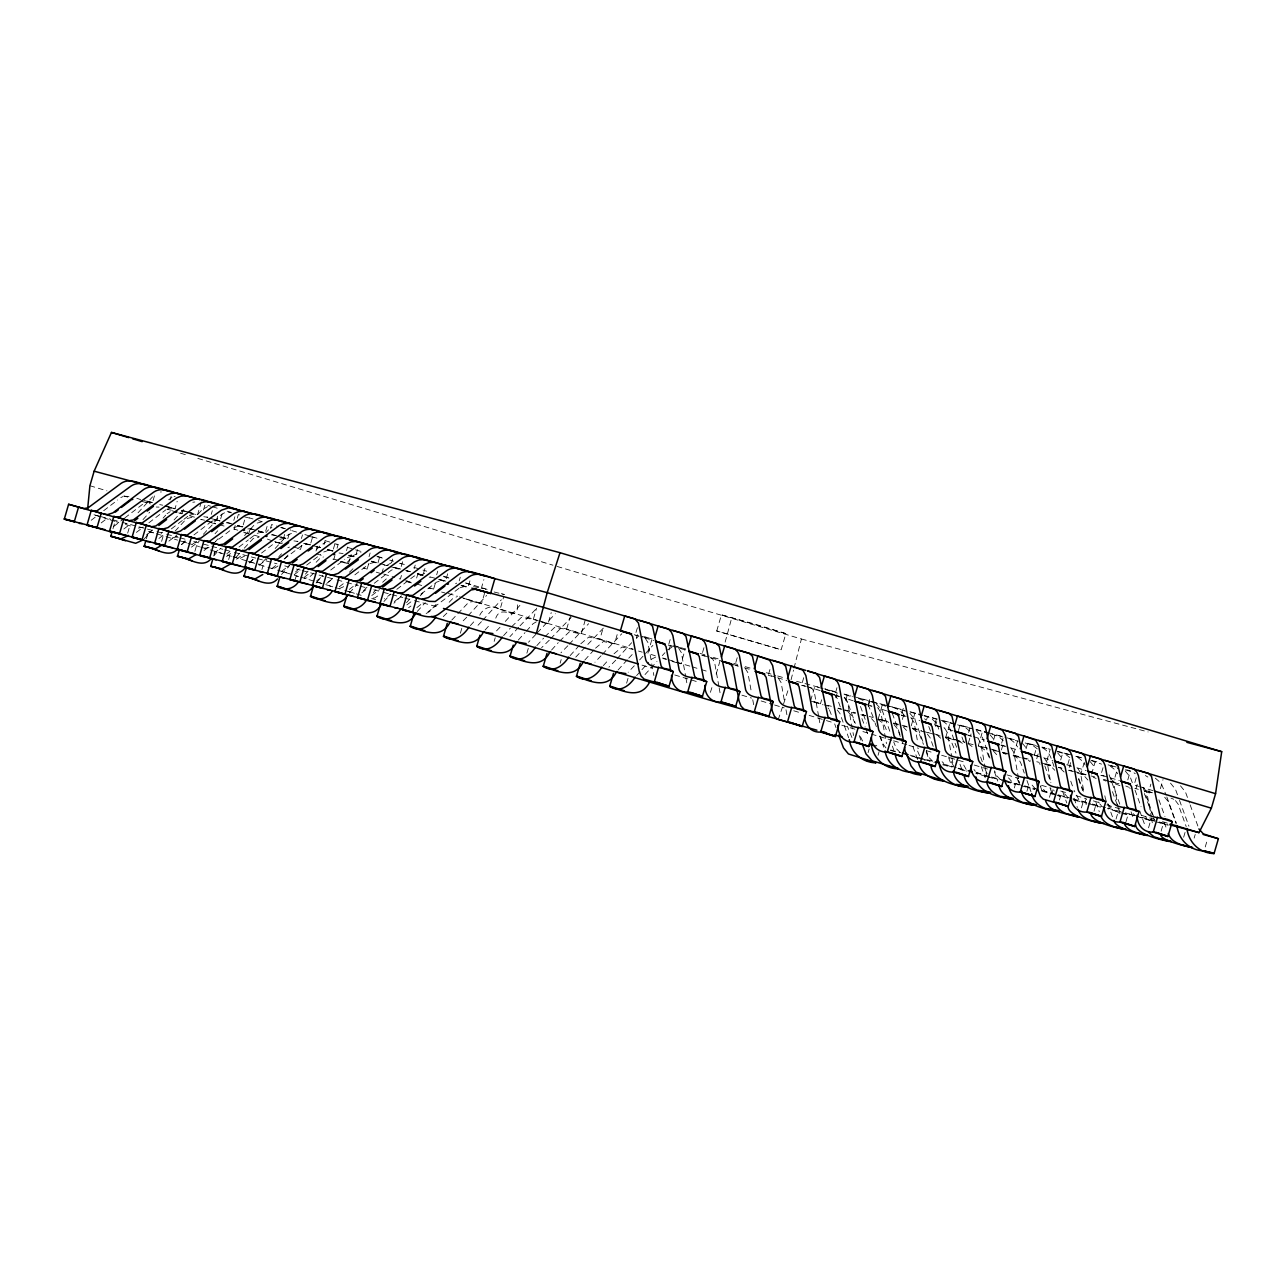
<?xml version="1.0" encoding="UTF-8"?>
<svg xmlns="http://www.w3.org/2000/svg" width="1286" height="1286" viewBox="0 0 1286 1286"><rect width="100%" height="100%" fill="white"/><g stroke="black" fill="none" stroke-linecap="round" stroke-linejoin="round"><path stroke-width="0.75" stroke-dasharray="5 3.75" d="M1152.24 792.803L1148.736 791.758L1150.857 784.139M210.486 522.486L215.469 523.82L217.639 516.233M451.804 620.029L468.876 602.105L473.2 601.607L481.511 603.825L485.786 588.956M495.769 618.18C501.186 602.362 518.628 624.257 517.454 604.42M541.358 622.054L548.013 623.839L551.228 612.602M559.603 641.151L569.409 631.764L581.272 633.837L585.548 618.968M595.531 648.176L603.407 641.521L614.515 643.836L617.746 632.599M1034.33 755.316L1036.484 747.713M165.026 506.202L174.992 508.87L177.179 501.283M210.116 518.29L220.083 520.959L215.18 519.303M237.637 525.669L242.62 527.003L237.717 525.347M258.518 531.279L265.157 533.047L267.343 525.46M821.609 699.777L820.484 703.747L810.518 701.063M791.051 679.828L793.526 670.119M794.009 668.173L801.419 638.997L554.877 565.776M725.143 642.1L731.461 618.871M112.975 528.723L115.081 521.457L118.408 522.341M127.668 533.143L129.79 525.878M153.05 500.688L154.625 495.239M146.395 538.77L148.501 531.504L153.484 532.838M170.073 499.949L171.134 496.316M161.618 541.374L163.209 535.924M182.274 513.484L183.319 509.851M201.291 501.878L197.61 514.593L190.971 512.809M203.493 509.995L205.085 504.546L210.582 506.202M194.877 551.372L196.453 545.923L199.78 546.823M211.258 514.336L212.319 510.703M220.678 518.821L222.253 513.371M213.958 555.134L215.003 551.501L221.658 553.285M233.811 520.38L234.856 516.747M235.177 525.444L234.02 529.398L237.701 530.507M237.283 518.178L238.344 514.545L242.009 515.654M228.651 559.555L229.712 555.922M243.215 524.865L244.806 519.415M248.777 533.497L250.368 528.048M267.375 539.075L272.793 541.068M270.542 528.176L271.587 524.543L278.917 526.762M261.91 569.553L262.971 565.92L266.298 566.821M284.672 534.413L282.036 543.496L276.538 541.84M287.775 538.77L290.411 529.687M301.422 538.512L302.483 534.88M301.68 545.457L300.522 549.411L297.211 548.511M295.169 579.568L296.23 575.935L299.542 576.819M310.842 542.997L312.434 537.548M317.401 546.228L315.295 553.494L324.602 556.291M323.976 544.557L325.02 540.924M333.379 549.042L334.971 543.592M334.939 555.456L333.781 559.41L330.454 558.51M337.045 548.19L338.105 544.557L334.376 543.431M346.513 550.601L347.574 546.968M348.538 563.493L351.174 554.411M357.508 549.636L355.402 556.902L348.779 555.118M369.05 556.645L370.111 553.012M368.712 563.638L367.04 569.409L363.713 568.508M377.939 562.946L380.061 555.681M381.797 573.492L383.903 566.226M391.603 562.689L392.648 559.056M402.598 561.725L400.493 568.991L395.509 567.656M401.441 575.453L400.38 579.086L396.683 577.977M414.14 568.734L415.201 565.101M416.632 578.041L418.223 572.591M423.56 573.218L425.136 567.769M436.677 574.778L437.738 571.145M435.231 583.635L433.543 589.406L428.56 588.072M447.673 573.813L445.567 581.079L438.944 579.295M459.231 580.822L460.275 577.189M461.369 585.66L468.024 587.445L470.226 579.857M463.474 598.52L466.898 599.083M460.388 633.194L461.963 627.745M481.237 588.683L483.874 579.6M479.726 615.238C483.713 607.281 492.313 604.436 500.061 609.403L503.839 596.366M494.162 641.376L495.223 637.743M511.635 626.716L521.441 617.328L533.304 619.402L536.567 608.182M526.89 653.192L528.482 647.742M544.894 636.731L554.7 627.327L566.563 629.417L570.888 614.547M560.149 663.19L561.194 659.557M580.822 643.756L588.715 637.1L599.823 639.415L603.086 628.195M637.438 627.697L635.107 635.252L638.435 636.152M636.329 638.194L637.39 634.561M626.62 683.188L628.195 677.738M644.72 636.763L652.05 638.965L647.839 653.497L655.249 655.731M670.167 639.512L668.575 644.961L687.174 650.555M669.058 650.009L670.649 644.559L685.309 648.964L680.985 663.817L671.806 661.052M703.94 647.71L701.835 654.976L709.277 657.21M716.736 630.96L721.43 614.821L755.959 624.401L785.859 633.596L781.165 649.751L716.736 630.96L781.165 649.751M716.173 674.057L720.401 659.525L711.158 656.744M737.2 657.709L735.029 665.312L738.357 666.196M769.928 669.524L768.337 674.973L775.779 677.208M787.884 690.743L783.11 705.258M803.702 677.706L801.596 684.972L806.177 686.435M810.614 700.741L814.842 686.21L829.792 690.904M836.961 687.705L834.791 695.308L839.79 696.642M835.787 697.703L837.379 692.254L824.776 688.878L839.758 693.572M845.738 700.372L847.313 694.922L851.059 696.096M853.341 700.886L844.146 697.768M869.69 699.52L868.05 705.307L871.378 706.191M868.275 706.416L869.866 700.966L886.086 706.368M868.082 752.631L869.143 748.999M878.242 718.874L882.469 704.342C890.475 706.962 901.02 707.879 904.862 716.72M886.601 710.885L877.406 707.766M878.049 755.3L879.11 751.667M901.888 713.151L903.479 707.702M902.37 719.469L904.476 712.203M911.244 725.77L914.941 713.055L922.432 715.402M926.499 720.064L927.544 716.431L936.883 719.356M934.617 724.966L936.722 717.701M935.372 726.365L936.964 720.916M954.501 739.964L945.74 737.328L950.097 722.475L942.895 720.546M953.103 730.882L943.908 727.763M958.44 730.593L960.031 725.143L972.634 728.519M969.982 727.699L967.811 735.303L971.139 736.203M968.406 743.051L971.043 733.968M993.596 740.013L995.171 734.563L1006.375 738.084M1001.649 743.163L1003.241 737.714M1001.424 749.947L1003.53 742.681M1020.377 757.567L1013.368 755.461L1017.708 740.607L1008.722 738.196M1014.332 787.916L1015.393 784.283L1008.385 782.177M1026.067 748.725L1027.659 743.276L1038.461 746.169M1026.919 791.292L1027.964 787.659L1034.619 789.443M1038.14 753.918L1035.921 761.505L1039.233 762.389M1040.904 762.839L1045.888 764.173L1050.196 749.32L1041.917 747.102M1049.456 797.336L1050.517 793.703L1055.501 795.037M1060.693 759.962L1062.799 752.696L1068.393 754.448M1069.213 759.528L1067.573 765.315L1070.9 766.199M1059.423 800.005L1060.484 796.372L1045.389 791.517L1041.001 786.566M1070.627 762.63L1068.521 769.896L1072.122 770.861M1084.291 762.373L1080.996 773.593L1086.252 775.169M1081.446 807.865L1083.021 802.416L1074.26 799.796M1091.589 774.124L1095.286 761.408L1099.032 762.582M1103.002 767.71L1100.88 774.976L1119.431 780.554M1094.016 811.241L1095.592 805.792L1100.575 807.126M1110.188 781.422L1113.515 782.306L1117.823 767.453M1116.023 819.102L1118.145 811.836L1107.632 808.685M1127.79 779.911L1130.426 770.828L1126.825 769.864M1136.245 777.708L1134.139 784.974L1138.689 786.421M1125.989 821.77L1128.111 814.504C1115.943 813.733 1105.397 806.644 1104.594 793.607M1136.052 788.35L1137.21 784.396M1148.543 827.814L1150.648 820.548L1140.135 817.398M1160.39 788.656L1163.026 779.573M1161.113 831.19L1163.219 823.924L1168.202 825.258M1183.65 837.234L1185.772 829.968M1194.147 838.086L1195.208 834.453M1205.255 846.944L1207.361 839.678M710.402 692.334L712.139 686.853M778.143 719.79L782.483 707.075M1103.661 779.316L1108.532 780.972M144.032 500.575L152.52 502.505L144.145 500.254M143.003 519.624L149.69 512.23M144.305 538.866L152.343 529.977M163.065 518.129L165.733 515.156M175.073 531.166L186.583 518.66L192.45 517.181M181.744 544.476L187.097 538.545M215.035 533.754L217.704 530.796M213.669 555.954L220.356 548.543M236.222 557.095L242.925 549.685M244.26 548.206L253.085 538.673L258.968 537.178M249.597 562.995L254.949 557.063M278.853 556.725L281.538 553.752M281.505 574.472L289.543 565.583M305.409 574.135L308.093 571.161M316.131 562.271L319.603 558.671L323.413 556.951M316.099 582.992L322.802 575.581M349.39 572.27L353.634 568.123M349.358 592.991L357.395 584.101M373.261 592.653L375.946 589.679M382.633 582.269L387.665 577.671M383.951 601.51L390.655 594.1L384.369 598.874M406.521 602.652L410.539 598.199M417.211 611.509L425.248 602.62M449.152 602.282L452.608 598.665L456.434 596.961M470.355 625.607L474.373 621.17M485.047 630.044L490.416 624.112M503.598 635.622L510.301 628.211M518.306 640.042L525.01 632.632M526.344 631.153L533.047 623.742L536.905 621.508M536.857 645.62L543.56 638.21M551.565 650.041L558.253 642.63M570.116 655.619L579.488 645.234M584.808 660.039L594.196 649.671M603.327 665.601L608.68 659.67M614.049 653.754L621.926 647.083L633.034 649.398M618.036 670.022L627.407 659.654M628.741 658.175L633.548 653.079M636.586 675.6L640.605 671.163M641.939 669.684L648.642 662.274M138.02 512.809L152.6 496.782M174.092 519.946L183.368 509.754M198.076 514.175L202.047 509.803L207.512 506.668M203.365 534.317L207.335 529.945M208.67 528.482C215.164 523.45 220.935 508.822 231.512 512.841M215.405 541.647L218.057 538.738M244.581 535.571L253.856 525.379M265.913 532.709L268.565 529.8M265.897 558.687L262.457 562.239L258.631 563.959M275.172 548.495L287.116 535.378L294.623 531.986M284.576 558.735L288.546 554.362M299.14 568.685L294.14 573.235M316.388 549.749L320.375 545.377L325.824 542.242M313.848 573.106L308.849 577.655L304.541 578.153M332.399 578.684L326.628 583.587M346.995 562.657L353.618 555.375L361.125 551.999M366.976 587.236L361.43 592.798M401.553 595.772L393.902 603.23M420.249 595.82L422.901 592.91M436.147 604.324L429.508 611.606L425.65 613.824M446.869 613.117L442.641 617.216M466.738 617.232L461.192 622.794M468.072 615.769L486.638 595.386M481.446 621.652L476.688 626.668M482.78 620.206L501.347 599.806M499.997 627.23L495.239 632.246M505.302 621.411L519.898 605.385M518.676 627.279L509.931 636.666M520.01 625.832L536.809 608.133M535.908 634.32L528.482 642.244M537.226 632.857L555.359 613.711M549.283 640.203L541.631 647.662M550.601 638.74L571.161 617.505M567.833 645.781L560.953 652.79M569.151 644.318L588.618 623.71M601.044 655.764L594.952 662.242M602.378 654.317L621.829 633.709M615.753 660.184L608.873 667.209M617.071 658.737L631.667 642.711M634.303 665.762L628.211 672.24M639.608 659.943L652.87 645.379M645.025 674.555L656.969 661.454M662.274 655.619L664.926 652.709M167.084 513.677L170.186 511.699M196.726 541.599L192.868 543.817M229.985 551.598L226.866 553.575M244.694 556.018L240.08 558.381L233.039 556.822M277.937 566.017L274.834 568.01L271.282 568.155M377.698 596.029L374.596 598.006L371.043 598.151M410.957 606.027L408.61 607.667M651.311 659.3L655.908 656.953M91.21 520.267L97.431 515.493M103.668 510.719L117.669 499.981M101.176 522.936L107.397 518.162M113.859 526.344L123.199 519.174M124.758 517.985L143.437 503.662L147.665 502.103L152.761 502.521M123.826 529.012L130.047 524.238M136.396 532.388L142.633 527.614M148.854 522.839L165.99 509.706M146.363 535.056L152.6 530.282M158.95 538.432L165.171 533.658M171.392 528.884L182.291 520.525M183.85 519.335L188.528 515.75M168.916 541.101L176.696 535.137M181.487 544.476L187.708 539.702M193.945 534.928L209.505 523M191.453 547.145L199.234 541.181M204.024 550.521L210.261 545.746M211.82 544.557L224.262 535.008M225.822 533.819L230.499 530.234M213.99 553.189L220.227 548.415M226.577 556.565L232.798 551.79M239.019 547.016L248.375 539.863M249.918 538.657L254.596 535.089M236.544 559.233L242.765 554.459M249.114 562.609L255.335 557.835M261.572 553.06L275.574 542.322M259.081 565.277L266.861 559.314M271.651 568.653L277.889 563.879M284.11 559.105L301.229 545.971L305.473 544.412L310.553 544.83M281.618 571.322L289.414 565.358M294.205 574.697L300.426 569.923M306.647 565.149L320.664 554.411M304.171 577.366L310.392 572.591M316.742 580.742L322.963 575.967M330.759 570.003L344.761 559.265M326.708 583.41L332.929 578.636M339.279 586.786L345.516 582.011M354.856 574.858L368.857 564.104M349.245 589.454L357.042 583.49M361.832 592.83L368.053 588.056M374.274 583.281L391.41 570.148L395.638 568.589L400.734 569.007M371.799 595.498L379.579 589.535M396.827 589.326L413.947 576.192L418.175 574.633L423.271 575.051M394.336 601.543L400.557 596.768M406.89 604.918L413.111 600.144M420.892 594.164L436.468 582.236L440.696 580.661L445.792 581.079M416.857 607.587L423.078 602.812M459.006 588.281L427.965 611.847M168.643 499.756L171.954 497.457M386.877 565.374L392.326 562.255M420.136 575.389L427.643 571.997M603.327 628.147L575.662 657.21M667.579 649.8L673.028 646.665M162.695 532.243L161.136 533.24M177.388 536.664L171.52 538.159M343.667 586.673L339.858 588.377M143.196 527.164L138.1 528.112M270.783 528.128L271.876 527.501M455.598 583.715L456.691 583.088M636.538 638.129L637.631 637.502M120.788 497.586L122.893 496.605M211.065 521.794L213.171 520.814M233.602 527.839L237.846 526.279L242.925 526.697M323.783 552.015L328.01 550.456L333.106 550.874M209.088 547.659L204.779 548.158M287.903 547.675L289.414 547.097M167.035 509.16L171.263 508.018L175.298 508.565M189.572 515.204L194.845 514.03M257.2 533.336L261.428 532.195L265.479 532.742M279.737 539.381L283.981 538.239L288.016 538.786M347.365 557.513L351.608 556.372L355.643 556.918M369.918 563.557L374.146 562.416L378.18 562.963M460.05 587.734L464.294 586.577L468.329 587.123M257.168 523.08L261.363 521.987M126.944 523.531L125.449 523.9M123.954 496.267L130.111 496.444M214.232 520.476L220.388 520.653M174.092 496.621L175.137 496.412M192.804 502.247L194.861 501.99M473.553 586.673L484.083 588.538M156.233 507.038L159.03 507.118M247.812 528.948L248.857 528.819M160.428 491.991L161.441 491.943M181.23 510.687L185.28 511.233M203.783 516.731L207.818 517.277L204.49 516.393M226.32 522.775L230.355 523.322M271.41 534.863L275.445 535.41M293.947 540.908L297.982 541.454L294.655 540.57M316.485 546.952L320.519 547.498L317.208 546.614M339.038 552.996L343.073 553.543M384.112 565.084L388.147 565.631L383.341 564.393M406.649 571.129L407.694 571.113M429.202 577.173L430.247 577.157M159.737 504.626L162.727 505.189M249.902 528.803L252.908 529.366M785.859 633.596L721.43 614.821M244.517 516.843L253.004 518.965L249.339 517.856M281.168 527.694L284.56 528.53M309.331 536.423L317.819 538.529M334.698 543.705L338.105 544.557M377.537 556.838L384.321 558.542M399.496 563.268L404.608 564.554L400.894 563.429M444.04 576.835L450.823 578.539M465.998 583.281L471.11 584.551M494.145 591.994L504.369 594.55L498.791 592.878M641.827 636.409L652.05 638.965M676.79 646.842L685.309 648.964M801.419 638.997L1148.109 731.943M136.75 498.229L140.624 499.611M165.122 505.88L175.057 508.549M181.953 510.349L187.66 511.924M227.043 522.438L232.75 524.013M249.886 528.61L265.238 532.725M272.118 534.526L277.824 536.101M281.152 536.985L286.119 538.32M305.345 543.48L310.312 544.814M327.882 549.524L332.865 550.858M371.316 561.162L376.284 562.496M405.878 570.437L413.079 572.366M418.063 573.701L423.03 575.035M430.231 576.964L435.632 578.411M461.481 585.339L468.104 587.123M187.563 512.246L195.874 514.48M277.744 536.423L286.039 538.657M303.609 543.367L310.248 545.135L304.991 543.56M327.801 549.845L332.785 551.18L327.528 549.604M348.683 555.456L355.338 557.224L348.329 555.118M371.236 561.5L377.875 563.268L370.866 561.162M390.446 566.644L398.756 568.878L393.403 567.206M417.982 574.022L422.965 575.356L417.709 573.781M438.864 579.632L445.503 581.401L438.494 579.295M178.722 512.889L182.049 513.773L178.368 512.664M668.527 645.299L671.855 646.199M243.729 532.484L248.728 533.835L245.047 532.725M701.786 655.297L705.098 656.198M796.532 681.307L823.12 688.428M844.002 694.038L852.714 696.369M854.515 696.851L885.781 705.226M887.436 705.676L905.006 710.386M909.974 711.721L922.142 714.984M923.943 715.466L937.494 719.099M975.945 729.419L986.169 732.152M987.97 732.634L1005.122 737.232M1057.397 751.249L1072.749 755.364M1081.735 757.775L1074.549 755.846L1082.089 758.29M1091.975 760.524L1098.887 762.373M1116.168 767.003L1107.889 764.784L1115.348 767.131M275.333 542.049L280.316 543.383M768.289 675.311L771.616 676.195M340.179 561.596L348.49 563.831L341.144 561.612M801.548 685.309L804.875 686.194M406.681 581.593L411.665 582.944M441.596 592.042L444.924 592.942M901.309 715.305L904.637 716.206M936.224 725.754L939.552 726.638M1001.071 745.301L1004.398 746.201M1035.986 755.75L1040.969 757.1M1100.8 775.297L1104.111 776.197M662.965 658.512L666.293 659.396M672.674 661.599L677.674 662.933M813.925 701.642L820.548 703.41M827.75 705.339L831.351 706.303M838.118 708.12L841.446 709.004M844.902 709.936L855.704 712.83M862.327 714.614L865.639 715.498M869.24 716.463L872.84 717.427M879.897 719.324L888.176 721.542L878.113 719.195M893.577 722.989L907.418 726.703M912.53 728.069L921.532 730.48M933.266 733.631L940.468 735.56M945.869 737.007L964.805 742.086M987.359 748.13L978.357 745.719L982.568 731.187L990.059 733.534M990.959 749.095L995.927 750.429M1002.694 752.246L1009.896 754.175M1013.497 755.139L1020.12 756.924M1023.431 757.808L1030.633 759.737M1045.984 763.852L1053.186 765.781M1058.571 767.228L1061.898 768.128M1073.923 771.343L1086.091 774.606M1091.058 775.94L1094.659 776.905M1110.284 781.1L1118.997 783.431M1145.151 790.44L1152.095 792.305M838.038 708.441L841.365 709.342M862.215 714.936L865.542 715.82M903.978 726.124L907.305 727.024M928.187 732.618L940.179 736.058M945.74 737.328L954.051 739.546M968.294 743.372L973.277 744.707M994.158 750.301L1000.797 752.085M1013.368 755.461L1030.343 760.235M1058.458 767.549L1061.786 768.433M1080.996 773.593L1085.979 774.928M1148.736 791.758L1152.063 792.642M98.861 516.056L93.058 514.496L108.394 519.303M100.806 516.586L110.483 519.174M112.429 519.689L120.161 521.778M122.106 522.293L155.011 531.118M156.956 531.632L164.688 533.706M166.633 534.237L178.24 537.339M180.185 537.87L185.988 539.413M193.736 541.502L201.484 543.576M203.413 544.091L222.767 549.283M224.712 549.797L232.461 551.871M234.39 552.401L255.689 558.108M257.618 558.622L276.988 563.815M284.72 565.888L288.594 566.933M296.343 569.007L300.217 570.052M302.146 570.566L335.067 579.391M336.996 579.906L344.744 581.979M346.673 582.51L358.296 585.628M360.225 586.143L366.044 587.702M373.776 589.776L381.524 591.849M383.469 592.364L402.823 597.556M404.752 598.086L412.501 600.16M414.446 600.675L439.603 607.426M183.416 541.953L186.743 542.837M248.262 561.5L253.246 562.85M281.521 571.498L289.832 573.733M316.436 581.947L321.42 583.281M329.473 585.934L332.801 586.818M348.024 591.512L354.679 593.296M890.635 749.963L900.329 752.551M910.022 755.155L933.298 761.392M942.992 763.997L956.575 767.629M958.52 768.16L966.268 770.234M975.961 772.838L989.545 776.471M991.49 777.001L1003.112 780.12M1007.002 781.165L1022.515 785.312M1024.46 785.842L1039.972 789.99M1041.901 790.52L1070.997 798.317M1072.942 798.831L1090.399 803.525M1092.328 804.039L1105.912 807.672M1107.857 808.203L1123.369 812.366M1125.298 812.881L1167.977 824.326M942.783 764.816L947.766 766.151M960.337 769.526L965.32 770.861M986.201 776.471L975.881 773.465M987.873 776.905L992.856 778.239M1005.427 781.615L1015.393 784.283M1057.156 795.487L1060.484 796.372M1073.054 799.747L1083.021 802.416M1121.456 812.736L1128.111 814.504M1150.648 820.548L1125.604 813.009M733.759 663.367L737.585 664.46M745.221 666.662L752.857 668.849M766.231 672.691L775.779 675.439M777.676 675.986L785.328 678.188M180.57 453.202L188.254 455.517M197.851 458.395L552.948 565.197M212.415 506.748L217.913 508.404M227.188 511.201L230.901 512.31M258.582 520.637L262.296 521.762M280.75 527.308L286.264 528.964M291.826 530.636L301.133 533.433M304.846 534.558L310.344 536.198M312.176 536.76L317.674 538.416M325.085 540.634L332.527 542.869M347.268 547.306L362.057 551.758M376.846 556.211L384.192 558.413M389.738 560.085L393.452 561.194M413.77 567.303L419.268 568.959M422.998 570.084L426.711 571.193M443.365 576.208L450.695 578.411M465.548 582.88L489.5 590.081M700.082 653.417L709.309 656.181M634.223 634.721L642.759 637.197M644.624 637.76L653.915 640.557M711.126 657.757L720.417 660.554M734.161 664.766L737.826 665.875M744.385 667.772L751.828 670.006M777.644 677.77L786.936 680.567M807.174 686.644L820.195 690.566M833.923 694.778L839.437 696.433M867.182 704.776L875.541 707.204M901.357 714.968L908.8 717.202M910.649 717.765L919.956 720.562M935.517 725.32L942.043 727.217M966.943 734.772L971.589 736.09M973.454 736.653L984.594 740.013M1001.119 744.98L1008.562 747.214M1010.426 747.777L1017.853 750.011M1033.446 754.769L1041.821 757.213M1043.669 757.775L1052.961 760.573M1066.705 764.768L1075.048 767.212M1076.912 767.758L1086.188 770.555M1139.798 786.678L1152.979 790.633M461.015 585.339L468.024 587.445M1144.813 790.986L1152.819 794.507M1134.847 788.318L1138.351 789.363M1113.515 782.306L1118.772 783.897M1107.053 780.698L1120.299 785.794M405.99 570.582L409.495 571.643M1068.425 770.218L1075.434 772.323M1077.186 772.854L1083.503 775.088L1087.892 780.023M379.933 563.493L386.941 565.599M1045.888 764.173L1052.896 766.279M1044.682 764.141L1051 766.376L1054.793 770.282M1002.55 752.615L1009.558 754.721M312.305 545.36L319.314 547.466M992.583 749.947L996.087 750.992M978.26 746.041L987.021 748.677M280.702 536.985L285.958 538.577M955.707 739.997L964.468 742.633M258.148 530.941L265.157 533.047M923.203 731.284L930.212 733.39M237.363 525.427L242.62 527.003M912.385 728.439L922.898 731.605M214.826 519.383L220.083 520.959M893.336 723.455L898.592 725.031M879.865 719.726L888.626 722.362M187.033 511.764L195.777 514.4M860.832 714.727L864.337 715.788M167.984 506.764L174.992 508.87M843.021 709.792L855.286 713.473M147.086 501.219L152.343 502.81M823.988 704.792L830.997 706.898M814.022 702.124L822.783 704.76M89.907 485.722L106.931 490.834M123.954 495.946L127.732 497.087M140.962 501.074L150.43 503.919M171.151 510.14L167.341 509.352L176.536 512.117M189.701 515.734L195.279 517.406M204.522 520.187L200.761 519.399L204.442 520.509M206.355 520.734L215.566 523.498M219.279 524.624L224.841 526.295M234.116 529.076L237.781 530.186M254.387 535.185L263.662 537.966M293.208 546.855L300.619 549.09M333.878 559.088L339.375 560.744M341.208 561.291L344.873 562.384M363.424 567.962L367.137 569.087M383.694 574.07L394.818 577.414M405.878 580.742L411.391 582.397M416.937 584.069L422.515 585.741M429.926 587.975L433.639 589.084M448.348 593.505L457.623 596.302M459.472 596.849L537.066 620.19M538.898 620.736L633.162 649.092M662.676 657.966L666.389 659.075M668.254 659.638L690.325 666.277M692.173 666.823L699.552 669.058M701.4 669.604L706.946 671.276M206.274 521.055L215.469 523.82M274.625 541.615L280.139 543.271M376.235 572.174L381.749 573.829M405.813 581.063L411.327 582.719M466.802 599.405L481.511 603.825M500.061 609.403L514.754 613.824M533.304 619.402L540.667 621.62M542.499 622.167L548.013 623.839M566.563 629.417L581.272 633.837M599.823 639.415L614.515 643.836M638.547 651.054L642.228 652.163M642.035 665.151L651.648 668.029M674.684 674.957L699.664 682.464M741.909 695.179L751.506 698.073M761.119 700.95L772.645 704.423M774.558 705.001L784.155 707.879M793.767 710.772L801.451 713.087M809.135 715.386L824.487 720.015M826.416 720.594L832.171 722.33M841.783 725.208L855.222 729.258M862.906 731.557L891.712 740.222M893.625 740.8L907.08 744.851M908.993 745.43L918.606 748.307M926.29 750.622L933.957 752.937M941.641 755.252L966.622 762.759M974.29 765.057L987.744 769.108M1006.954 774.879L1018.464 778.351M1041.515 785.28L1051.112 788.173M1060.725 791.051L1066.48 792.787M1076.093 795.68L1085.689 798.558M1093.373 800.873L1099.128 802.609M1106.812 804.923L1120.267 808.958M1141.389 815.308L1154.828 819.359M1162.512 821.658L1168.267 823.394M1160.92 822.911L1167.929 825.017M1154.458 821.288L1145.697 816.98M1156.21 821.818L1163.219 823.924M1093.293 804.779L1100.302 806.885M1086.831 803.155L1078.841 799.635L1074.099 790.44M1088.583 803.686L1095.592 805.792M1067.798 798.172L1057.976 794.877M1041.756 791.067L1050.517 793.703M1025.681 786.646L1034.426 789.282M1019.203 785.023L1012.886 782.788L1008.497 777.853M1020.955 785.553L1027.964 787.659M993.162 777.934L1001.923 780.57M989.352 777.194L976.09 772.098M958.054 768.514L966.799 771.15M951.576 766.89L945.258 764.656L942.108 761.714M925.534 759.801L934.295 762.437M912.964 756.425L925.229 760.106L911.758 756.393M890.442 750.381L897.451 752.503M110.323 519.882L118.762 522.566M125.69 524.511L131.461 526.247M148.501 531.504L154.529 533.176M156.442 533.754L164.142 536.069M166.055 536.648L177.597 540.12M179.51 540.699L198.735 546.47M200.664 547.048L208.348 549.363M210.261 549.942L231.416 556.291M233.329 556.87L266.009 566.708M267.938 567.287L275.622 569.602M277.551 570.164L298.69 576.53M300.602 577.109L333.283 586.93M335.212 587.509L342.896 589.824M344.825 590.403L354.422 593.296M356.351 593.875L364.034 596.19M371.734 598.488L375.576 599.646M1125.314 769.8L1132.789 772.147M1090.946 760.492L1101.555 764.141M1057.687 751.667L1065.162 754.014L1069.872 757.663M1042.126 747.246L1049.585 749.577M1027.659 743.276L1038.879 746.796M1025.183 742.954L1032.642 745.285L1037.368 748.934M1006.986 737.81L1018.207 741.331M991.924 734.113L998.804 736.589L1003.241 740.752M976.363 729.692L985.703 732.618M960.031 725.143L971.252 728.664M950.097 722.475L955.691 724.227M957.556 724.822L965.014 727.153L970.737 732.039M941.223 720.273L952.444 723.793M924.296 715.98C931.321 716.865 937.06 722.33 938.732 729.13M910.601 712.139L919.94 715.064M892.404 707.011L907.369 711.705M859.916 698.298L874.85 702.976M858.566 698.443L864.787 701.175M844.854 694.601L852.345 696.948M1170.967 798.124L1173.796 799.297M1125.78 786.003L1128.594 787.177M1103.227 779.959L1106.056 781.132M1093.261 777.274L1096.09 778.464M1013.063 755.782C1020.779 757.679 1021.904 766.938 1024.283 773.079M1003.096 753.098L1005.909 754.287M980.559 747.053L986.523 751.185L990.445 760.637M967.972 743.694L973.952 747.809M958.006 741.009L961.687 742.794L964.629 746.105M945.435 737.65L951.399 741.765L955.996 753.082M912.931 728.921L918.895 733.052L923.477 744.369M877.808 719.517L883.771 723.632L887.694 733.084M809.858 687.528L812.302 688.846L814.408 692.672L818.571 715.884M710.097 657.532L712.524 658.85L714.646 662.676L718.81 685.872M1155.326 778.191L1161.049 783.061L1166.161 795.118M1145.36 775.506L1147.851 777.065M1110.236 766.102L1114.962 769.751L1117.711 773.786M1077.732 757.374L1082.442 761.023L1085.207 765.074M1042.624 747.97C1050.485 751.747 1051.948 761.296 1054.793 768.594M1010.105 739.241L1014.815 742.89L1017.58 746.941M942.477 721.108C952.154 725.995 952.46 738.614 956.688 747.279M1060.966 769.044L1064.117 771.986M1028.462 760.331L1030.134 761.617M1067.943 797.561L1063.554 792.61M993.339 750.911L997.727 755.846M1035.423 788.832L1031.034 783.897M938.282 736.155L940.725 738.228M1000.315 779.429L996.505 775.522L994.576 770.78M903.174 726.735L907.562 731.67M932.688 761.296L928.878 757.39L926.274 750.799M848.149 711.978L851.943 715.884L854.547 722.507M900.168 752.567L896.374 748.661L893.77 742.086M1134.059 772.854L1135.265 773.706M976.267 730.544L982.472 737.521L990.542 759.705M876.12 703.699L882.325 710.676L890.394 732.843M1164.682 797.224L1168.218 801.564L1176.24 823.924M1129.462 787.771L1130.265 788.463M1134.702 815.099L1133.127 813.62M1039.281 763.595L1040.101 764.286M894.059 724.661L897.596 729.001L900.264 736.46M871.522 718.617L874.464 721.928M875.975 745.253L876.795 745.944M1144.251 788.366L1146.903 792.674L1151.066 815.871M1110.991 778.368L1113.66 782.66L1117.116 802.014M1077.781 768.369L1080.433 772.677L1083.905 792.015M1044.521 758.37L1047.19 762.678L1050.646 782.017M1011.262 748.372L1013.931 752.68L1019.476 783.624M978.019 738.373L980.671 742.681L984.144 762.019M944.76 728.374L947.428 732.682L951.592 755.879M911.501 718.376L914.169 722.668L917.641 742.022M878.242 708.377L880.91 712.669L886.472 743.613M844.998 698.362L847.651 702.67L851.123 722.009M778.48 678.365L781.149 682.673L784.267 700.082M745.237 668.366L747.889 672.674L751.362 692.013M678.719 648.369L681.387 652.677L685.551 675.873M645.299 638.322L647.967 642.614L651.439 661.968M1180.468 785.81L1185.451 791.951L1189.486 803.043M1170.501 783.142L1175.484 789.282L1178.86 798.526M1125.298 771.021L1130.298 777.162L1132.307 782.708M1090.19 761.617L1095.174 767.742M1057.671 752.889L1062.67 759.029M1022.563 743.485L1027.546 749.609M990.043 734.756L995.042 740.897M909.845 713.264L914.844 719.388L922.914 741.572M1175.468 800.583L1178.185 804.232L1186.206 826.593M1101.379 805.679L1099.9 804.023M966.124 769.414L962.073 762.068M927.383 734.065L930.1 737.714L933.443 747.037M953.553 766.054L948.811 756.843M885.941 747.922L883.241 744.272L880.54 736.878M837.25 709.904L839.967 713.553L848.664 737.762M924.65 718.713L925.647 719.951M844.484 697.221L847.233 701.272L855.319 723.439M834.501 694.553L837.266 698.587L840.626 707.83M975.335 771.311L973.968 769.478M862.649 741.09L859.353 734.531M828.039 708.007L828.747 708.875M1144.315 793.494L1154.249 819.712M1019.702 782.515L1018.464 780.522M987.198 773.802L984.61 768.112M919.57 755.67L916.307 748.13M851.959 737.537L847.361 726.317M868.018 704.503L874.496 720.24M1098.662 802.03L1099.257 803.059M1086.091 798.654L1086.686 799.699M1053.588 789.942L1054.166 790.97M861.909 718.553L865.173 727.04M829.406 709.84L831.994 716.463M1190.161 804.891L1198.906 828.907M1179.519 800.358L1188.939 826.239M1166.836 796.966L1176.256 822.831M1158.895 799.828L1164.939 816.465M1142.949 787.225L1153.719 816.787M1135.008 790.102L1141.052 806.724M1109.095 774.815L1119.865 804.377M1078.697 778.335L1084.066 793.108M1070.74 781.197L1073.424 788.591M1044.827 765.926L1050.887 782.547M980.575 757.02L983.935 766.263M961.944 737.023L964.629 744.417M928.765 726.461L930.775 732.007M892.291 713.344L900.377 735.528M860.479 706.48L866.539 723.118M1164.216 822.381L1166.9 829.84M1139.669 810.743L1145.022 825.644M1131.037 811.804L1133.722 819.246M1112.454 791.662L1117.807 806.563M1118.466 808.428L1120.476 814.022M1107.825 803.895L1113.178 818.796M1095.929 802.384L1099.273 811.707M1078.6 779.22L1082.619 790.392M1074.051 798.204L1077.395 807.512M1062.75 791.806L1066.769 802.978M1050.18 788.431L1052.848 795.889M1040.213 785.762L1042.882 793.205M1026.967 780.522L1030.97 791.71M1017.001 777.853L1018.994 783.447M994.448 771.809L997.791 781.116M981.202 766.569L985.221 777.757M959.999 764.254L962.684 771.713M948.698 757.856L952.042 767.179M926.161 751.812L929.505 761.135M912.915 746.587L917.593 759.624M900.939 738.325L902.949 743.903M892.371 746.121L893.722 749.851M875.059 722.957L876.393 726.686M879.737 735.994L883.739 747.182M865.848 728.905L868.516 736.364M859.225 735.544L861.234 741.138M834.678 723.922L836.013 727.651M1151.42 817.816L1152.803 825.548M1117.47 803.943L1119.206 813.604M1085.304 799.747L1086.332 805.55M1052.044 789.749L1053.089 795.552M984.497 763.948L986.571 775.554M951.929 757.824L953.312 765.556M851.477 723.954L853.55 735.56M818.909 717.813L819.954 723.616M786.003 709.743L787.048 715.546M752.76 699.745L753.789 705.548M719.147 687.817L720.192 693.62M685.904 677.818L687.287 685.551M651.777 663.897L653.867 675.504"/><path stroke-width="1.5" d="M87.625 509.063L89.907 485.722L94.135 471.19L111.464 432.434L560.005 552.691L1221.7 751.683L1215.575 793.671L1211.364 808.203L1199.002 832.637L1169.906 824.84M638.194 663.994L536.407 633.371L547.209 592.669L560.005 552.691M92.254 526.231L64.3 519.142L68.608 504.289L90.84 510.655L96.997 510.831L131.22 485.931C139.274 480.594 148.613 485.786 156.747 487.973M78.591 506.957L74.267 521.827L64.3 519.142M104.938 529.623L86.95 525.218L91.274 510.365L113.506 516.731L119.662 516.908L153.87 492.008C161.891 486.687 171.199 491.815 179.284 494.017M86.95 525.218L96.916 527.887L101.24 513.034M127.475 535.667L109.503 531.263L113.811 516.409L136.043 522.775L142.199 522.952L176.407 498.052L180.892 496.187L186.791 495.721M143.196 539.895L135.689 543.287L110.773 536.31L111.914 532.356L114.904 532.308M109.503 531.263L119.469 533.931L123.777 519.078M125.465 540.731L110.853 535.989M159.978 544.396L132.04 537.307L136.348 522.454L158.58 528.819M146.315 525.122L142.007 539.975L132.04 537.307M177.725 548.929C168.643 559.362 154.674 547.289 144.193 546.357L145.865 540.586M172.565 547.756L154.577 543.351L158.901 528.498L181.133 534.863L187.274 535.04L221.497 510.14L228.956 507.745L259.515 515.525M158.885 550.778L144.273 546.036M154.577 543.351L164.544 546.02L168.868 531.166M195.102 553.8L177.13 549.395L181.439 534.542L203.67 540.908L209.827 541.085L244.035 516.184C252.072 510.863 261.363 515.991 269.449 518.194M210.984 558.928C201.902 569.36 187.917 557.288 177.436 556.356L179.124 550.585M177.13 549.395L187.097 552.064L191.405 537.21M192.144 560.776L177.532 556.034M292.002 524.238C283.901 522.036 274.609 516.908 266.572 522.229L232.364 547.129L226.207 546.952L203.976 540.586L199.668 555.439L227.606 562.529M209.634 558.108L213.942 543.255M244.244 568.926C235.161 579.359 221.176 567.287 210.695 566.354L212.897 558.767M240.193 565.888L222.205 561.484L226.529 546.63L248.761 552.996L254.901 553.173L289.125 528.273L293.594 526.408L299.509 525.942M222.205 561.484L232.171 564.152L236.495 549.299M272.696 574.617L244.758 567.528L249.066 552.675L271.298 559.04L277.454 559.217L311.662 534.317C319.7 528.996 328.991 534.124 337.077 536.326M277.487 578.925C268.404 589.358 254.435 577.301 243.954 576.353L246.687 566.949M259.033 555.343L254.724 570.212L244.758 567.528M258.647 580.79L244.035 576.032M283.804 578.025L267.295 573.572L271.603 558.719L293.835 565.084L298.931 565.502L303.158 563.927L337.189 538.979L344.584 538.03L357.749 541.824M267.295 573.572L277.262 576.257L281.57 561.387M313.43 585.966C305.136 599.983 288.611 588.972 277.197 586.368L279.93 576.948M307.82 584.021L289.832 579.616L294.156 564.763L316.388 571.129L322.529 571.305L356.752 546.405L361.221 544.541L367.137 544.074M291.906 590.788L277.294 586.03M289.832 579.616L299.799 582.301L304.123 567.431M340.324 592.75L312.369 585.66L316.694 570.807L338.925 577.173L345.082 577.35L379.29 552.45C387.327 547.129 396.618 552.257 404.704 554.459M348.024 594.486C339.874 609.869 322.545 600.032 310.456 596.366L313.72 585.146M326.66 573.476L322.352 588.345L312.369 585.66M325.165 600.787L310.553 596.045M352.894 596.109L334.923 591.705L339.231 576.851L361.462 583.217L367.619 583.394L401.827 558.494C409.864 553.173 419.156 558.301 427.241 560.503M334.923 591.705L344.889 594.389L349.197 579.52M381.267 604.484C373.133 619.868 355.804 610.03 343.716 606.365L346.979 595.145M375.448 602.153L357.46 597.749L361.784 582.896L384.016 589.261M357.46 597.749L367.426 600.433L371.75 585.564M407.919 610.866L379.981 603.793L384.289 588.94L406.521 595.289L412.677 595.482L446.885 570.566C454.922 565.245 464.23 570.389 472.332 572.591M415.86 613.004C407.775 629.577 389.819 621.106 376.959 616.364L380.752 603.327M394.255 591.608L389.947 606.462L379.981 603.793M391.667 620.784L377.055 616.042M420.506 614.242L402.518 609.837L406.842 594.984L429.074 601.334L435.215 601.526L469.438 576.61C477.476 571.289 486.783 576.433 494.869 578.636L490.561 593.489L471.833 588.184M402.518 609.837L412.485 612.506L416.809 597.652M450.454 621.524C441.548 639.56 425.039 631.828 410.218 626.362L414.012 613.326M424.927 630.783L410.314 626.041M483.713 631.522C474.791 649.559 458.282 641.827 443.477 636.361L447.255 623.324M458.186 640.782L443.574 636.04M516.972 641.521C508.05 659.557 491.541 651.825 476.736 646.36L479.983 635.139M491.429 650.78L476.817 646.038M550.215 651.52C541.31 669.556 524.801 661.824 509.979 656.358L513.243 645.138M524.688 660.779L510.076 656.037M583.474 661.518C574.553 679.555 558.044 671.822 543.239 666.373L547.032 653.32M557.947 670.794L543.335 666.035M616.685 671.501C607.78 689.553 591.271 681.821 576.45 676.356L580.243 663.319M591.158 680.776L576.546 676.034M631.426 634.143L620.399 630.831L624.723 615.978L634.85 618.871L638.451 622.987L645.733 659.814C649.43 670.344 665.794 665.859 673.301 671.614L668.977 686.467L657.242 682.319M649.944 681.516C641.023 699.552 624.514 691.82 609.709 686.354L613.502 673.317M624.417 690.775L609.805 686.033M654.976 636.924L658.143 626.025L668.27 628.918L671.26 631.94L672.867 635.557L679.153 669.861C682.85 680.407 699.214 675.906 706.721 681.66L702.397 696.514L690.662 692.366M668.977 686.467L654.269 682.046L658.593 667.177M688.219 646.922L691.386 636.023L701.513 638.933L704.519 641.939L706.11 645.556L712.412 679.86C716.109 690.405 732.473 685.904 739.964 691.659L735.656 706.512L724.693 703.056M702.397 696.514L687.688 692.093L692.013 677.24M721.478 656.921L724.645 646.022L734.772 648.932L737.778 651.954L739.37 655.555L745.655 689.875C749.352 700.404 765.717 695.903 773.224 701.658L768.915 716.511L757.165 712.38M735.656 706.512L720.948 702.092L725.272 687.238M754.207 668.736L757.904 656.021L769.639 660.168L772.629 665.553L778.914 699.873C782.611 710.402 798.976 705.901 806.483 711.656L802.159 726.51L790.424 722.378M768.915 716.511L754.207 712.09L758.515 697.237M787.466 678.751L791.147 666.035L802.898 670.167L805.872 675.552L812.173 709.872C815.871 720.401 832.235 715.916 839.726 721.655L835.418 736.508L823.683 732.377M802.159 726.51L787.45 722.089L791.774 707.236M821.24 686.933L824.406 676.034L834.534 678.928L837.54 681.95L839.131 685.567L845.416 719.871C849.114 730.4 865.494 725.915 872.985 731.654L868.677 746.507L856.926 742.376M835.418 736.508L820.709 732.088L825.033 717.234M854.499 696.932L857.666 686.033L867.793 688.926L870.799 691.948L872.39 695.565L878.676 729.869C882.373 740.398 898.737 735.913 906.244 741.652L901.92 756.522L890.973 753.066M868.677 746.507L853.968 742.086L858.276 727.233M865.88 760.219L875.943 762.566L848.438 753.966L843.455 747.841L838.697 735.094M887.758 706.93L890.925 696.031L901.036 698.925L904.042 701.947L905.633 705.564L911.935 739.868C915.632 750.397 931.996 745.912 939.487 751.667L935.179 766.52L923.444 762.373M901.92 756.522L887.227 752.101L891.536 737.232M888.433 766.263L898.48 768.61L872.197 760.862L865.992 753.885L862.568 744.867M921.001 716.929L924.168 706.03L934.295 708.924L937.301 711.946L938.893 715.563L945.178 749.867C948.891 760.396 965.256 755.911 972.746 761.666L968.438 776.519L956.688 772.372M912.69 772.42L921.001 774.638L911.035 771.97M935.179 766.52L920.471 762.1L924.795 747.23M933.491 778.335L943.538 780.682L916.034 772.098L911.051 765.958L906.292 753.226M954.26 726.928L957.427 716.029L967.554 718.938L970.56 721.944L972.152 725.561L978.437 759.865C982.134 770.41 998.499 765.909 1006.006 771.664L1001.681 786.518L989.947 782.37M968.438 776.519L953.73 772.098L958.038 757.245M956.028 784.38C993.258 788.286 932.495 790.102 930.839 764.848M986.989 738.743L990.686 726.027L1002.421 730.175L1005.411 735.56L1011.696 769.88C1015.393 780.409 1031.758 775.908 1039.265 781.663L1034.941 796.516L1023.977 793.06M978.566 790.424C1015.795 794.33 955.048 796.147 953.376 770.893M1001.681 786.518L986.989 782.097L991.297 767.244M1001.119 796.468C1038.332 800.374 977.585 802.191 975.929 776.937M1020.248 748.741L1023.929 736.026L1035.68 740.173L1038.654 745.558L1044.955 779.879C1048.653 790.408 1065.017 785.907 1072.508 791.662L1068.2 806.515L1056.449 802.384M1034.941 796.516L1020.232 792.096L1024.556 777.242M1023.656 802.512C1062.702 807.64 999.624 806.274 999.142 784.846M1054.022 756.94L1057.188 746.025L1067.316 748.934L1070.322 751.956L1071.913 755.557L1078.198 789.877C1081.896 800.406 1098.26 795.921 1105.767 801.66L1101.443 816.514L1089.708 812.382M1046.193 808.556C1085.239 813.684 1022.161 812.318 1021.679 790.89M1068.2 806.515L1053.491 802.094L1057.815 787.241M1070.499 814.729L1078.793 816.948L1068.827 814.279M1087.281 766.938L1090.448 756.039L1100.527 758.917L1103.533 761.939L1105.124 765.556L1111.409 799.86C1115.123 810.389 1131.487 805.904 1138.978 811.659L1134.67 826.512L1122.919 822.365M1101.443 816.514L1086.75 812.093L1091.058 797.24M1091.284 820.645C1129.253 827.637 1068.168 820.95 1068.103 806.708M1120.524 776.937L1123.691 766.038L1133.786 768.915L1136.792 771.938L1138.383 775.554L1144.669 809.858C1148.366 820.388 1164.73 815.903 1172.237 821.658L1167.913 836.511L1156.178 832.363M1113.821 826.689C1151.79 833.682 1090.705 826.994 1090.641 812.752M1134.67 826.512L1119.961 822.092L1124.285 807.222M1136.358 832.733C1171.385 839.806 1114.801 832.187 1113.933 820.355M1167.913 836.511L1153.22 832.09L1157.529 817.237M1158.911 838.777C1196.88 845.77 1135.795 839.083 1135.731 824.84M1181.448 844.822C1214.498 852.055 1163.203 843.471 1160.776 835.257M1198.906 828.907L1203.31 833.858L1218.389 838.713L1214.064 853.566L1204.098 850.898L1214.161 853.245M298.722 581.545C294.028 588.908 284.913 591.19 277.197 586.368M331.981 591.544C327.287 598.906 318.172 601.189 310.456 596.366M366.574 600.064C361.688 607.892 352.284 611.991 343.716 606.365M401.168 608.583C396.024 616.766 386.395 622.697 376.959 616.364M435.761 617.103C430.28 625.543 420.506 633.355 410.218 626.362M469.004 627.102C463.539 635.541 453.765 643.354 443.477 636.361M502.263 637.1C496.782 645.556 487.008 653.352 476.736 646.36M535.523 647.099C530.041 655.555 520.267 663.351 509.979 656.358M568.766 657.098C563.3 665.553 553.527 673.35 543.239 666.373M601.993 667.08C596.511 675.536 586.737 683.332 576.45 676.356M635.236 677.079C629.77 685.534 619.997 693.347 609.709 686.354M163.017 544.508L155.413 548.865L144.193 546.357M196.276 554.507L188.672 558.863L177.436 556.356M229.535 564.506L221.931 568.862L210.695 566.354M262.794 574.504L255.191 578.861L243.954 576.353M115.193 512.198L118.296 509.819M121.414 507.423L130.754 500.27M134.725 520.653L137.843 518.274M147.183 511.121L153.404 506.346M158.821 525.508L166.601 519.544M184.477 529.173L195.376 520.814M211.692 531.632L221.031 524.479M224.889 544.83L232.686 538.866M249.002 549.685L261.444 540.136M280.878 548.575L288.659 542.612M292.517 562.979L297.195 559.394M308.093 551.035L312.257 548.109M318.172 566.628L325.969 560.664M345.387 569.087L358.392 559.748M360.144 581.111L363.263 578.716M371.043 572.752L374.162 570.357M382.698 587.155L392.037 579.986M414.574 586.03L420.795 581.256M435.536 593.264L444.876 586.095M128.504 535.474L120.997 538.866L110.773 536.31M175.957 512.391L177.002 511.844M243.584 530.523L244.629 529.977M266.122 536.567L267.166 536.021M333.749 554.7L334.794 554.153M131.799 499.724L132.86 499.273M222.076 523.932L223.137 523.482M447.48 584.358L448.541 583.924M492.908 633.58L482.7 631.956M526.167 643.579L514.304 641.505M625.88 673.575L615.689 671.951M82.288 523.563L79.362 523.482M137.441 538.352L119.469 533.931M150.012 541.711L147.102 541.647M182.532 550.44L164.544 546.02M205.069 556.484L202.143 556.42M250.159 568.573L232.171 564.152M262.73 571.932L259.804 571.868M295.233 580.661L277.262 576.257M317.787 586.705L299.799 582.301M330.357 590.065L327.432 590.001M362.861 598.794L344.889 594.389M385.414 604.838L367.426 600.433M397.953 608.198L395.043 608.133M161.586 529.382L167.903 527.662L198.944 504.096C206.982 498.775 216.273 503.903 224.375 506.105M387.006 589.824L393.339 588.104L424.38 564.538L428.849 562.673L434.764 562.207M422.097 599.244L428.415 597.524L459.472 573.942C467.509 568.621 476.833 573.765 484.935 575.967M244.453 511.185L238.537 511.635L234.068 513.5L200.921 538.078L196.694 538.802L181.439 534.542M216.177 559.892L187.097 552.064M458.17 623.967L449.457 621.958M591.142 663.946L582.429 661.936M103.539 514.046L107.574 514.609L112.863 512.905L143.903 489.323C151.941 484.018 161.248 489.146 169.35 491.348M171.167 532.179L175.201 532.742L180.49 531.038L211.531 507.456C219.568 502.151 228.876 507.279 236.978 509.481M328.959 574.504L332.994 575.051L338.282 573.347L369.323 549.765C377.361 544.46 386.668 549.588 394.77 551.79M1186.833 742.327L1221.7 751.683M94.135 471.19L200.166 499.611M201.822 500.061L314.54 530.282L289.543 523.273L283.627 523.723L279.158 525.588L245.996 550.167L241.784 550.89L226.529 546.63M316.34 530.764L357.958 541.92M359.63 542.37L547.209 592.669L805.824 670.44M473.505 588.57L542.981 607.201L631.619 633.853M620.399 630.831L630.606 633.902L632.567 636.409L639.158 671.083L641.151 676.115L644.157 679.137L654.269 682.046M655.49 641.328L664.026 643.948L665.987 646.456L670.842 671.453M688.733 651.327L697.269 653.947L699.23 656.455L704.101 681.451M721.993 661.325L730.528 663.946L732.859 667.305L739.096 701.127L741.074 706.175L744.08 709.197L754.207 712.09M755.252 671.324L763.788 673.944L766.118 677.304L772.339 711.126L774.333 716.173L777.339 719.195L787.45 722.089M788.495 681.323L797.031 683.943L798.992 686.451L803.863 711.463M855.013 701.336L863.549 703.94L865.51 706.448L870.365 731.461M888.272 711.335L896.792 713.955L898.769 716.463L903.624 741.459M921.515 721.333L930.051 723.954L932.012 726.461L936.883 751.458M988.034 741.331L996.57 743.951L998.531 746.459L1003.385 771.455M1021.277 751.329L1029.813 753.95L1032.16 757.309L1038.381 791.131L1040.358 796.179L1043.364 799.201L1053.491 802.094M1054.536 761.328L1063.072 763.948L1065.033 766.456L1069.904 791.469M1089.419 771.761L1096.283 773.947L1098.244 776.455L1103.115 801.451M1121.006 781.325L1129.542 783.946L1131.503 786.453L1136.374 811.45M443.477 608.455L536.407 633.371M673.301 671.614L663.094 668.543L661.133 666.035L652.549 626.314L649.543 623.292L639.544 620.431M706.721 681.66L696.514 678.59L694.553 676.082L685.968 636.361L682.962 633.355L672.803 630.429M739.964 691.659L729.773 688.589L727.812 686.081L719.228 646.376L716.222 643.354L706.062 640.444M773.224 701.658L763.032 698.587L761.071 696.08L752.471 656.374L749.481 653.352L739.305 650.443M806.483 711.656L796.275 708.602L794.314 706.094L785.73 666.373L782.724 663.351L772.564 660.441M839.726 721.655L831.415 719.437L827.991 716.849L819.584 677.449L815.983 673.35L807.512 670.922M872.985 731.654L862.793 728.599L860.832 726.092L852.248 686.37L849.242 683.348L839.067 680.439M906.244 741.652L896.037 738.598L894.075 736.09L885.491 696.369L882.485 693.347L872.326 690.437M939.487 751.667L929.296 748.597L927.335 746.089L918.751 706.368L915.745 703.346L905.585 700.436M972.746 761.666L962.555 758.595L960.594 756.088L952.01 716.366L949.004 713.344L938.844 710.435M64.396 518.821L74.363 521.505M87.046 524.897L97.013 527.565M109.583 530.941L119.55 533.61M132.137 536.985L142.103 539.654M154.674 543.03L164.64 545.698M177.211 549.074L187.177 551.742M199.764 555.118L209.731 557.786M222.301 561.162L232.268 563.831M244.838 567.206L254.805 569.875M267.392 573.251L277.358 575.919M289.929 579.295L299.895 581.963M312.466 585.339L322.432 588.007M335.019 591.383L344.986 594.052M357.556 597.427L367.523 600.096M380.077 603.472L390.044 606.14M402.614 609.516L412.581 612.184M1006.006 771.664L995.814 768.594L993.837 766.086L985.253 726.365L982.263 723.359L972.087 720.433M1039.265 781.663L1029.057 778.593L1027.096 776.085L1018.512 736.38L1015.506 733.358L1005.347 730.448M1072.508 791.662L1062.316 788.607L1060.355 786.084L1051.771 746.378L1048.765 743.356L1038.606 740.447M549.218 651.954L555.874 653.738M1105.767 801.66L1095.576 798.606L1093.614 796.098L1085.014 756.377L1082.024 753.355L1071.849 750.445M1138.978 811.659L1128.786 808.589L1126.825 806.081L1118.241 766.36L1115.235 763.337L1105.108 760.444M1172.237 821.658L1162.046 818.587L1160.068 816.08L1151.484 776.358L1148.494 773.336L1138.367 770.443M816.931 730.191L708.104 699.648L431.308 616.412M820.806 731.236L826.625 732.795M834.389 734.869L842.153 736.958M869.304 744.24L875.123 745.8M902.274 753.082L908.093 754.641M935.243 761.923L939.118 762.952M968.213 770.764L972.087 771.793M1003.112 780.12L1007.002 781.165M1218.389 838.713L1203.166 834.469M687.688 692.093C677.529 692.736 671.453 684.522 671.533 675.327M720.948 702.092C710.788 702.735 704.696 694.536 704.792 685.325M820.709 732.088C810.55 732.731 804.473 724.532 804.554 715.321M853.968 742.086C843.809 742.729 837.716 734.531 837.813 725.336M887.227 752.101C878.209 752.455 871.426 745.976 871.41 737.264M920.471 762.1C911.469 762.453 904.685 755.975 904.669 747.262M953.73 772.098C943.57 772.741 937.478 764.527 937.574 755.332M986.989 782.097C976.83 782.74 970.737 774.526 970.834 765.331M1020.232 792.096C1010.073 792.739 1003.996 784.54 1004.077 775.329M1086.75 812.093C1076.591 812.736 1070.499 804.538 1070.595 795.327M1119.961 822.092C1110.959 822.445 1104.176 815.967 1104.16 807.254M1153.22 832.09C1143.061 832.733 1136.969 824.519 1137.065 815.324M462.397 569.923C454.28 567.721 444.972 562.577 436.918 567.898L403.772 592.46L399.56 593.2L384.289 588.94M449.795 566.547L424.798 559.539L418.882 559.989L414.413 561.853L381.251 586.432L377.039 587.155L361.784 582.896M417.307 557.835C409.205 555.632 399.898 550.504 391.86 555.809L358.714 580.388L354.502 581.111L339.231 576.851M382.167 548.415L357.17 541.406L351.255 541.856L346.786 543.721L313.623 568.299L309.412 569.023L294.156 564.763M349.679 539.702C341.578 537.5 332.27 532.372 324.233 537.677L291.086 562.255L286.874 562.979L271.603 558.719M327.142 533.658C319.041 531.456 309.733 526.328 301.696 531.632L268.549 556.211L264.321 556.934L249.066 552.675M282.052 521.569C273.95 519.367 264.643 514.239 256.605 519.544L223.459 544.123L219.247 544.846L203.976 540.586M214.424 503.437C206.339 501.235 197.031 496.107 188.978 501.411L155.831 525.99L151.619 526.713L136.348 522.454M199.941 499.515L176.825 493.052L170.925 493.502L166.441 495.367L133.294 519.946L129.066 520.669L113.811 516.409M146.684 485.272C138.599 483.07 129.291 477.942 121.238 483.263L88.091 507.825L83.879 508.549L68.608 504.289M412.485 612.506C420.972 615.303 431.26 620.013 439.394 613.631L471.078 589.969L475.306 589.229L490.561 593.489M96.916 527.887L111.978 532.243M111.464 432.434L128.745 437.626M132.587 438.783L142.183 441.661M807.672 671.003L1215.575 793.671M655.747 641.103L664.91 643.868M689.007 651.118L698.169 653.867M724.098 661.663L731.429 663.865M755.509 671.115L764.672 673.864M788.768 681.114L797.931 683.863M822.027 691.112L833.023 694.424M857.103 701.658L866.266 704.423M888.53 711.11L897.692 713.875M921.789 721.108L930.951 723.873M955.032 731.107L966.043 734.419M988.291 741.122L999.286 744.417M1023.383 751.667L1030.713 753.869M1054.793 761.119L1063.972 763.868M1088.052 771.118L1097.215 773.867M1121.312 781.116L1130.474 783.881M1154.86 791.212L1211.364 808.203M655.667 641.441L664.846 644.206M688.91 651.439L698.105 654.204M722.169 661.438L733.197 664.749M755.429 671.437L764.607 674.202M788.672 681.435L797.867 684.2M832.958 694.761L821.931 691.434L830.29 693.942L832.251 696.449L837.122 721.462M855.19 701.433L866.217 704.76M888.433 711.431L899.461 714.759M921.692 721.446L930.887 724.195M965.979 734.756L954.951 731.445L963.31 733.952L965.272 736.46L970.142 761.457M988.211 741.443L999.238 744.755M1021.454 751.442L1032.481 754.753M1054.713 761.441L1063.908 764.205M1087.924 771.423L1097.119 774.188M1121.183 781.438L1130.378 784.187M1170.196 823.972L1199.002 832.637M406.842 594.984L419.091 598.665M316.694 570.807L327.207 573.974M158.901 528.498L169.414 531.665M91.274 510.365L101.787 513.532M654.365 681.725L669.074 686.145M687.785 691.772L702.494 696.192M721.044 701.77L735.753 706.191M754.303 711.769L768.996 716.189M787.546 721.767L802.255 726.188M820.806 731.766L835.514 736.187M854.065 741.765L868.757 746.185M887.308 751.763L902.016 756.184M920.567 761.778L935.276 766.199M953.826 771.777L968.535 776.197M987.085 781.775L1001.778 786.196M1020.328 791.774L1035.037 796.195M1053.588 801.773L1068.296 806.193M1086.847 811.771L1101.539 816.192M1120.058 821.77L1134.766 826.191M1153.317 831.769L1168.009 836.189M212.624 566.596L223.651 569.907M343.812 606.044L356.672 609.902M1214.064 853.566C1199.42 853.165 1188.778 842.555 1186.882 828.457M1204.098 850.898C1189.454 850.48 1178.812 839.871 1176.915 825.789M1191.415 847.506C1182.734 845.175 1171.61 843.343 1168.235 833.553M1168.878 841.462L1153.912 836.768L1148.205 831.881M1146.34 835.418C1138.319 832.798 1127.758 831.881 1123.9 823.024M1123.787 829.374C1115.107 827.043 1103.983 825.21 1100.607 815.42M1101.25 823.329C1092.57 820.998 1081.43 819.166 1078.07 809.376M1078.713 817.285C1070.032 814.954 1058.892 813.122 1055.517 803.332M1068.73 814.601C1060.066 812.286 1048.926 810.453 1045.55 800.664M1056.16 811.241C1045.727 809.746 1033.864 805.116 1031.645 793.575M1033.622 805.197C1022.129 804.055 1010.41 797.931 1008.433 785.666M1011.085 799.153C1000.653 797.658 988.773 793.028 986.555 781.486M988.532 793.108C978.099 791.613 966.236 786.984 964.018 775.426M965.995 787.064C951.351 786.646 940.693 776.037 938.796 761.939M943.458 781.02C931.964 779.879 920.246 773.754 918.268 761.489M920.905 774.976C908.366 774.108 896.905 766.52 895.056 753.58M910.938 772.291C898.4 771.439 886.938 763.836 885.09 750.895M898.4 768.932C883.739 768.514 873.098 757.904 871.201 743.806M875.846 762.887C862.247 762.276 851.155 753.178 849.323 739.627"/></g></svg>
